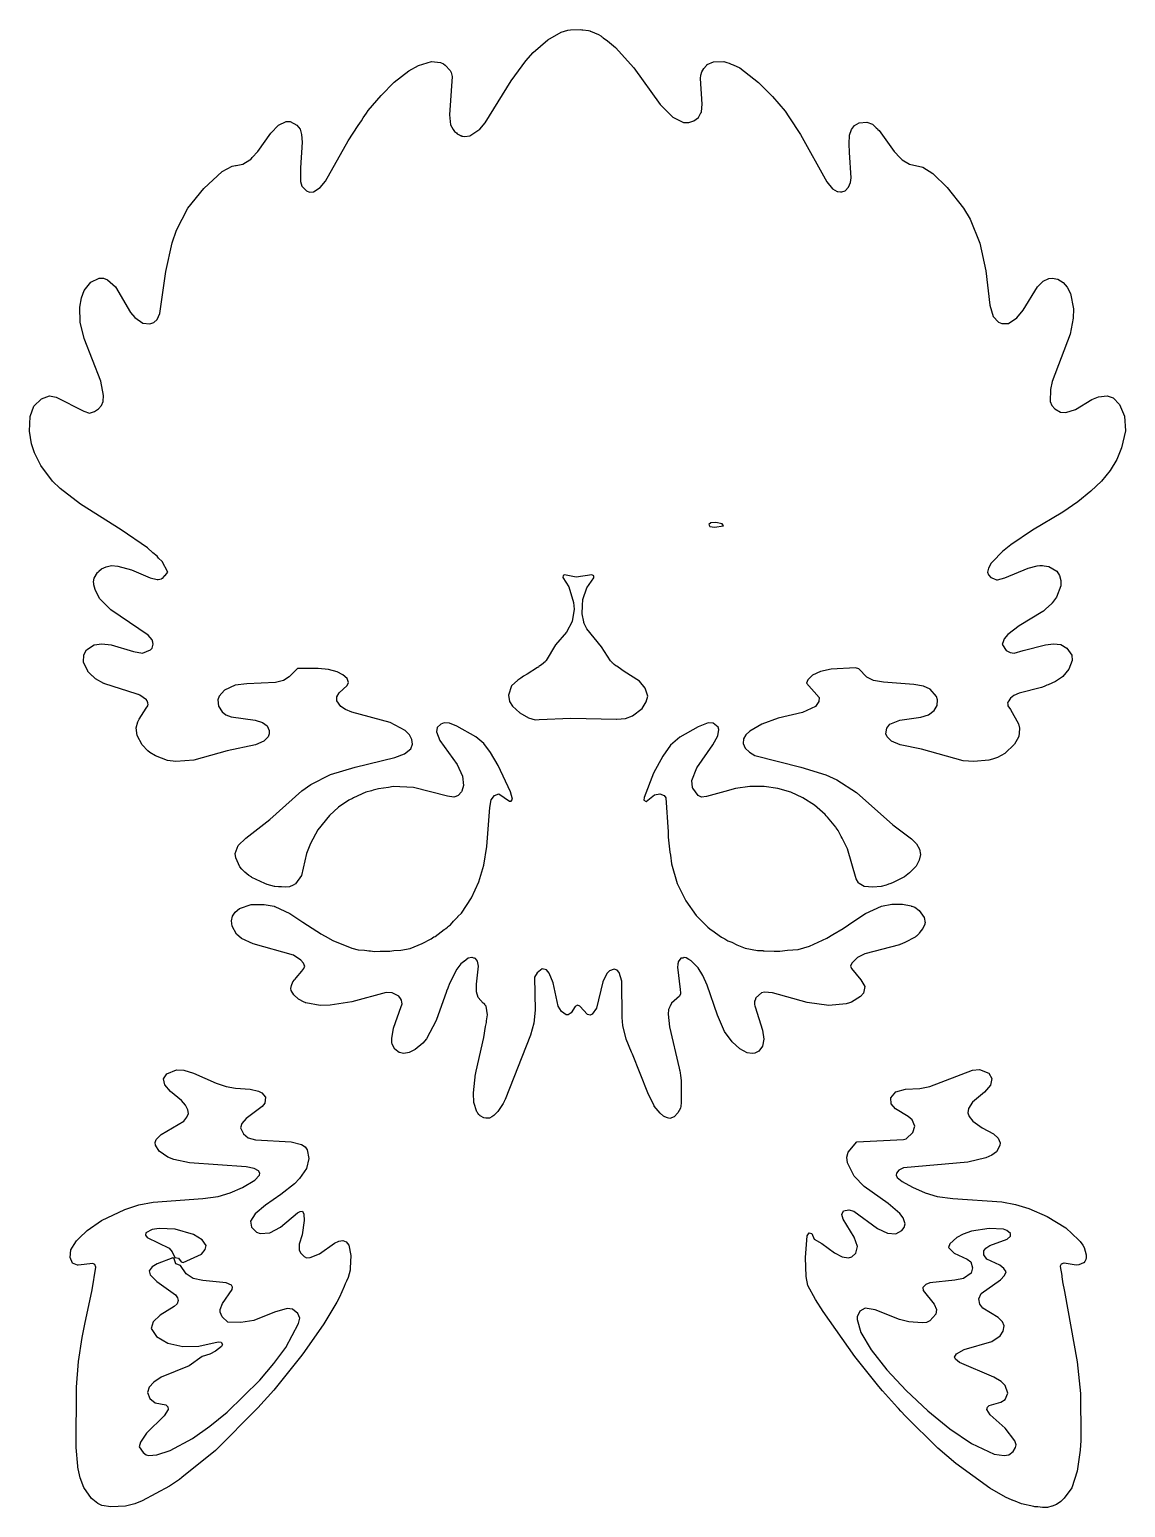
# Model space of a CAD drawing. Header units: millimetres. Extents: x 49 to 251, y 23 to 295.
import ezdxf

# ---------------------------------------------------------------- set-up
doc = ezdxf.new("R2010")
doc.units = ezdxf.units.MM
doc.layers.add('CUT', color=7, linetype='CONTINUOUS')

msp = doc.modelspace()

# ---------------------------------------------------------------- linework, layer by layer
at = {"layer": 'CUT'}
for points in [[(93.9785, 133.6262), (93.9985, 133.6188), (94.0217, 133.6103), (96.7865, 132.3304), (99.1774, 130.7653), (101.7324, 129.0517), (102.2558, 128.7502), (102.4761, 128.606), (103.2552, 128.1745), (104.6865, 127.3501), (108.2258, 125.9209), (109.3716, 125.6483), (110.5609, 125.5684), (110.9621, 125.5206), (111.3029, 125.4444), (111.641, 125.4397), (112.3503, 125.3552), (113.4204, 125.4149), (115.2083, 125.39), (115.9588, 125.5296), (117.2283, 125.5608), (118.9322, 125.911), (121.1888, 126.8004), (122.8276, 127.6506), (123.3428, 128.0185), (123.5581, 128.1215), (124.6792, 128.9729), (125.2483, 129.3794), (125.4606, 129.5189), (125.5065, 129.5637), (125.8317, 129.796), (126.0336, 130.0006), (126.0432, 130.0069), (126.0514, 130.0151), (126.3802, 130.2649), (126.9427, 130.9095), (127.7278, 131.6972), (127.7675, 131.758), (128.3907, 132.3896), (130.2747, 135.2163), (131.6195, 138.2002), (132.5499, 141.2336), (133.1155, 144.6919), (133.626, 151.8724), (133.9042, 153.2943), (134.5163, 154.0885), (135.327, 154.374), (137.2533, 153.0382), (137.5911, 153.0244), (137.8258, 153.3953), (137.4595, 154.7754), (135.1838, 159.5996), (133.754, 162.0426), (132.5523, 163.6624), (131.0843, 164.8994), (127.5601, 166.9018), (126.1798, 167.4411), (125.2333, 167.5084), (124.5953, 167.2315), (123.9178, 166.607), (123.7789, 165.8498), (124.4322, 164.2386), (127.5963, 159.7954), (128.5911, 157.6557), (128.8069, 155.9345), (128.5022, 154.9189), (128.4141, 154.7797), (127.7946, 154.0997), (127.4009, 153.8929), (127.0007, 153.807), (125.8641, 153.9813), (119.5379, 155.5778), (115.792, 155.7306), (114.9806, 155.5898), (113.1218, 155.3464), (112.3603, 155.1353), (112.1601, 155.1005), (111.7966, 154.9789), (110.7494, 154.6885), (108.4937, 153.6498), (108.3057, 153.5251), (107.6466, 153.2134), (105.7695, 151.9129), (104.0986, 150.4178), (101.9285, 147.7771), (100.588, 145.2494), (99.8706, 143.3697), (98.9126, 139.3124), (97.8033, 137.8122), (97.3804, 137.5504), (96.7351, 137.2792), (96.7351, 137.2791), (96.7349, 137.2791), (96.7345, 137.279), (96.6908, 137.2704), (96.0098, 137.2186), (95.258, 137.2381), (95.0269, 137.2441), (94.7747, 137.2507), (94.6523, 137.2539), (93.9984, 137.3215), (93.9969, 137.3218), (93.9923, 137.3227), (93.9753, 137.3262), (93.9183, 137.3379), (92.6176, 137.6762), (92.1368, 137.8572), (89.7705, 138.997), (89.7705, 138.9971), (89.7699, 138.9974), (89.7476, 139.0116), (89.2071, 139.3558), (88.4557, 139.9308), (87.9464, 140.4956), (87.5452, 140.9697), (86.7826, 142.6277), (86.7088, 143.4012), (87.2311, 144.878), (88.6351, 146.2556), (93.0559, 149.6848), (98.9819, 154.9422), (100.6579, 156.1278), (104.2712, 157.9458), (108.8144, 159.3296), (116.1387, 161.1304), (117.9035, 161.7752), (119.0836, 162.6913), (119.3583, 163.5721), (119.2762, 164.4476), (118.8213, 165.2987), (118.0036, 166.0884), (115.2827, 167.5835), (108.201, 169.4863), (107.0246, 169.9526), (106.161, 170.5347), (105.4325, 171.5228), (105.4568, 172.3114), (105.8888, 173.0418), (107.3643, 174.3705), (107.6077, 174.9375), (107.3385, 175.6381), (106.5629, 176.3534), (105.4874, 176.9045), (103.916, 177.2993), (101.9908, 177.5052), (98.1615, 177.533), (96.6258, 176.0045), (95.5717, 175.3157), (94.1154, 174.9483), (88.8373, 174.7086), (86.7134, 174.4097), (84.7343, 173.5385), (83.7396, 172.3847), (83.5135, 171.7184), (83.6233, 170.5375), (84.3157, 169.518), (84.9805, 168.9818), (85.9738, 168.5898), (90.3848, 167.9879), (91.7251, 167.5593), (92.5933, 166.9212), (92.9809, 166.0514), (92.9861, 165.4593), (92.7911, 164.9165), (91.9514, 164.1076), (90.4482, 163.4637), (85.2316, 162.3249), (79.0919, 160.6093), (75.7466, 160.362), (74.2121, 160.547), (72.0082, 161.3938), (70.979, 162.0213), (70.5637, 162.3189), (69.5355, 163.408), (68.5912, 165.1742), (68.461, 166.575), (68.7467, 167.6516), (68.9827, 168.1806), (70.2614, 170.1918), (70.5588, 170.6387), (70.5682, 170.7579), (70.6552, 170.8864), (70.5721, 171.1455), (70.5723, 171.147), (70.5666, 171.1623), (70.4443, 171.5432), (70.4184, 171.5657), (70.3646, 171.7122), (69.1133, 172.6025), (68.8475, 172.6879), (68.7902, 172.7258), (68.4151, 172.8268), (62.6772, 174.6705), (62.5254, 174.7395), (62.5253, 174.7396), (62.5213, 174.7414), (62.4481, 174.7746), (60.9259, 175.628), (60.5663, 175.9532), (60.4184, 176.087), (60.33, 176.1669), (60.275, 176.2167), (59.517, 176.9792), (59.5103, 176.9905), (58.7127, 178.6606), (58.7696, 180.0636), (59.293, 180.9428), (60.7166, 181.9018), (62.084, 182.0739), (63.8437, 181.8628), (67.9718, 180.6217), (69.5844, 180.3336), (71.0712, 180.9286), (71.3901, 181.276), (71.5722, 182.0229), (71.4913, 182.328), (71.49, 182.3389), (71.4874, 182.3426), (71.3626, 182.8129), (70.654, 183.6892), (63.792, 188.3074), (61.7104, 190.3832), (60.9158, 191.8666), (60.6749, 192.713), (60.6627, 192.8042), (60.6502, 192.8985), (60.6109, 193.1934), (60.5675, 193.5187), (60.7151, 194.1414), (61.3106, 195.186), (61.3896, 195.2713), (61.4052, 195.2882), (61.4617, 195.3491), (61.5498, 195.4443), (62.0736, 195.9001), (62.9129, 196.2894), (63.9037, 196.4803), (65.0467, 196.4137), (67.6062, 195.7209), (71.0003, 194.2202), (72.2996, 193.8942), (72.4136, 193.9256), (72.51, 193.8995), (73.1129, 194.0607), (73.2032, 194.143), (73.3636, 194.1871), (73.7421, 194.6339), (73.7615, 194.6516), (73.7631, 194.6588), (74.2752, 195.2633), (73.2235, 197.2227), (72.571, 197.8444), (72.2849, 198.2432), (71.4975, 198.8672), (70.5372, 199.7823), (65.6994, 203.0963), (58.1718, 207.7937), (54.4008, 210.6858), (53.0029, 212.0869), (50.8697, 214.9711), (49.6992, 217.3065), (49.1231, 218.9135), (48.7821, 221.2931), (48.88, 223.997), (49.5704, 225.8621), (51.0055, 227.2572), (52.4734, 227.7861), (53.67, 227.5735), (58.8128, 224.9492), (59.8247, 224.6011), (60.7433, 224.8942), (61.4978, 225.3842), (62.0263, 225.9896), (62.3288, 226.7328), (62.4306, 227.826), (61.9377, 230.4797), (58.8419, 238.3897), (58.1355, 241.3495), (58.0754, 244.1507), (58.3282, 245.8759), (58.8338, 247.2468), (60.0601, 248.749), (61.6247, 249.5011), (62.3979, 249.4662), (63.1781, 249.1705), (64.5999, 247.8691), (67.3708, 243.1884), (68.1686, 242.2665), (69.6429, 241.2061), (70.9404, 241.0787), (71.6993, 241.326), (72.3144, 241.8817), (72.7966, 242.9765), (73.9295, 250.7199), (75.0819, 256.0158), (75.873, 258.3221), (77.9787, 262.3832), (80.935, 266.0447), (84.3152, 269.1833), (86.1456, 270.1498), (86.778, 270.2593), (86.8699, 270.2531), (87.504, 270.3849), (88.0734, 270.4834), (89.416, 271.3064), (89.4377, 271.3295), (89.5656, 271.3992), (89.8284, 271.7454), (90.8516, 272.8345), (93.2637, 276.2384), (94.7032, 277.6735), (96.1005, 278.3603), (96.8583, 278.37), (98.0748, 277.7068), (98.65, 276.9425), (98.9418, 275.9545), (99.036, 274.5763), (98.7053, 269.8164), (98.7399, 267.3159), (98.9982, 266.4643), (99.8144, 265.6208), (100.3699, 265.3183), (101.1104, 265.3958), (102.3496, 266.1987), (103.3261, 267.384), (107.4925, 274.7908), (109.368, 277.6426), (109.9556, 278.5126), (110.3115, 279.0396), (110.8936, 279.9016), (111.2347, 280.4066), (113.6142, 283.1672), (115.9857, 285.6054), (118.7089, 287.7023), (120.4778, 288.7124), (122.8609, 289.4416), (124.5654, 289.2501), (125.088, 289.0129), (125.4337, 288.7773), (126.3552, 287.7763), (126.5139, 287.4334), (126.6738, 286.6778), (126.1946, 279.6176), (126.4025, 277.7601), (126.8944, 276.8971), (126.8948, 276.8962), (126.895, 276.8959), (127.0974, 276.5408), (127.4662, 276.2929), (127.6242, 276.126), (127.7652, 276.0518), (127.7695, 276.0468), (127.8862, 275.9882), (128.0373, 275.9088), (128.2229, 275.784), (128.306, 275.7675), (128.3836, 275.7267), (128.4085, 275.7261), (128.4865, 275.6869), (128.6779, 275.6939), (129.0623, 275.6179), (129.9273, 275.75), (131.7674, 276.9728), (132.7782, 278.131), (137.5742, 285.898), (140.2505, 289.5667), (141.6375, 291.1072), (144.3444, 293.4232), (146.781, 294.8288), (148.0301, 295.1999), (148.5156, 295.2604), (150.3257, 295.334), (150.5737, 295.3115), (150.7933, 295.2915), (150.8007, 295.2908), (150.8009, 295.2908), (151.8059, 295.1618), (152.0728, 295.0728), (152.1412, 295.05), (152.177, 295.0381), (152.1895, 295.0339), (153.6807, 294.4175), (154.1044, 294.1598), (154.2973, 294.0198), (154.3979, 293.9468), (154.564, 293.8262), (155.3507, 293.2553), (156.8268, 292.0109), (160.1926, 288.2837), (165.0756, 281.5055), (167.4049, 279.1785), (169.3583, 278.2086), (170.304, 278.2019), (171.2395, 278.4784), (172.1215, 279.1337), (172.5697, 279.953), (172.646, 280.0189), (172.6382, 280.1757), (172.8108, 281.5623), (172.4852, 286.2944), (172.5697, 286.9252), (172.7334, 287.5131), (173.0941, 288.1782), (173.581, 288.7296), (173.66, 288.8192), (173.6857, 288.8483), (173.7036, 288.8685), (174.8799, 289.4094), (176.759, 289.4135), (177.3305, 289.2838), (177.7951, 289.1066), (178.0138, 289.0231), (178.1589, 288.9677), (178.5347, 288.8243), (179.7281, 288.2616), (179.7298, 288.2606), (179.7322, 288.2592), (179.7388, 288.2552), (179.7447, 288.2517), (183.1589, 285.5898), (185.7844, 282.9633), (188.0682, 280.2889), (188.7855, 279.2597), (190.8998, 275.9621), (195.7456, 267.2578), (196.7888, 265.95), (197.6894, 265.4845), (197.793, 265.476), (198.2915, 265.3998), (198.3828, 265.4282), (198.5364, 265.4157), (199.133, 265.5793), (199.7508, 266.2602), (200.1483, 267.1187), (200.24, 267.9651), (199.9722, 272.646), (199.8824, 274.262), (199.9779, 275.8448), (200.3103, 276.9047), (200.8819, 277.6592), (201.7413, 278.1629), (203.1305, 278.2526), (204.164, 277.8891), (204.8791, 277.2089), (205.1018, 276.9971), (205.1711, 276.9312), (205.4027, 276.7108), (208.216, 272.8345), (209.2751, 271.7072), (209.3357, 271.6267), (209.3714, 271.6047), (209.6516, 271.3064), (210.9942, 270.4834), (213.4559, 269.9885), (215.3415, 268.7721), (217.9665, 266.2096), (220.9971, 262.4162), (222.2106, 260.3788), (223.995, 255.9547), (225.0783, 250.8691), (225.8041, 244.5371), (226.4464, 242.4126), (227.4029, 241.3538), (228.0347, 241.1334), (229.2372, 241.1381), (230.8144, 242.1808), (231.9878, 243.5931), (234.6211, 247.9038), (235.6713, 248.9246), (236.7253, 249.405), (237.3411, 249.4723), (238.3915, 249.2786), (239.3514, 248.6742), (240.0878, 247.8408), (240.6867, 246.6624), (241.2297, 243.8283), (241.1982, 242.0906), (240.6192, 239.1782), (237.3405, 230.42), (236.987, 228.9599), (236.9792, 226.7636), (237.282, 226.0197), (237.8376, 225.3927), (238.881, 224.7884), (239.8335, 224.6925), (241.6, 225.292), (244.6386, 227.0943), (245.8819, 227.5955), (247.4629, 227.7866), (248.5559, 227.4007), (249.7171, 226.2089), (250.6755, 224.0219), (250.8271, 221.3289), (250.1305, 218.1817), (249.2254, 216.0603), (248.0041, 214.0527), (246.3939, 212.0824), (244.4534, 210.2016), (242.0386, 208.2447), (239.3128, 206.3576), (233.6979, 203.0054), (229.7142, 200.3088), (228.1549, 199.0772), (227.8684, 198.7831), (227.6443, 198.6234), (226.8, 197.6861), (226.0943, 196.9616), (225.563, 196.0308), (225.3977, 195.2784), (225.5503, 194.7987), (226.0154, 194.3165), (226.4875, 194.1276), (227.0788, 193.8488), (227.1396, 193.8668), (227.2122, 193.8378), (228.5764, 194.2192), (232.8762, 196.0411), (234.5671, 196.4749), (235.0499, 196.5138), (235.2111, 196.5034), (235.3155, 196.4967), (235.5231, 196.4835), (235.8188, 196.4645), (236.6971, 196.3196), (238.1488, 195.4395), (238.6711, 194.6346), (238.9157, 193.764), (238.9135, 192.7763), (238.1178, 190.6534), (237.3997, 189.6687), (237.3433, 189.6077), (237.3073, 189.5687), (237.3009, 189.5617), (237.2602, 189.5176), (236.0916, 188.4366), (235.8191, 188.2142), (235.6926, 188.1109), (235.6768, 188.098), (235.5798, 188.0189), (231.2568, 185.3768), (229.1394, 183.7831), (228.4869, 183.0029), (228.3691, 182.6313), (228.1175, 181.9405), (228.1407, 181.9109), (228.1336, 181.8884), (228.833, 180.8588), (229.5441, 180.4595), (230.2847, 180.3603), (231.9428, 180.8099), (231.9793, 180.8131), (236.0994, 181.8957), (237.5415, 182.0687), (237.5419, 182.0687), (237.5432, 182.0688), (237.5434, 182.0688), (237.5948, 182.0727), (238.921, 181.9138), (240.0383, 181.2515), (240.9221, 180.0021), (241.0141, 178.9787), (240.4054, 177.3734), (239.2787, 176.0378), (239.2398, 176.0086), (239.2363, 176.006), (239.2322, 176.0029), (239.2, 175.9787), (237.9138, 175.1167), (237.2857, 174.8369), (236.5981, 174.5305), (236.3564, 174.4228), (235.8644, 174.2036), (235.3327, 173.9929), (231.2085, 172.9374), (230.2464, 172.5252), (229.6172, 172.0236), (229.5306, 171.8874), (229.4985, 171.8678), (229.3271, 171.5668), (229.1568, 171.2986), (229.1543, 171.2635), (229.1109, 171.1873), (229.1316, 170.936), (229.1264, 170.8624), (229.1396, 170.8386), (229.1552, 170.6483), (229.6353, 169.9419), (231.0835, 167.3221), (231.3082, 166.4943), (231.2775, 166.0517), (231.2637, 165.9427), (231.2524, 165.8534), (231.2285, 165.6643), (231.2166, 165.5708), (231.1451, 165.0057), (231.1049, 164.8702), (230.3767, 163.5831), (228.5875, 161.8528), (227.2129, 161.1017), (226.3202, 160.7945), (225.6505, 160.6098), (222.8689, 160.362), (220.8813, 160.4883), (213.2074, 162.655), (209.28, 163.4639), (207.717, 164.1082), (206.8781, 164.9165), (206.6795, 165.4814), (206.8119, 166.4802), (207.3924, 167.2377), (209.2031, 167.9605), (213.0813, 168.533), (214.4978, 168.9648), (215.5599, 169.7577), (216.1074, 170.6899), (216.1864, 171.7479), (215.9897, 172.3269), (214.8274, 173.6951), (213.6194, 174.2726), (211.8427, 174.5895), (206.2282, 174.9802), (204.371, 175.325), (203.1308, 175.9408), (201.6976, 177.4718), (201.0723, 177.6269), (196.5547, 177.4129), (194.6123, 176.9492), (193.1505, 176.2694), (192.2649, 175.3968), (192.0537, 174.8245), (194.3618, 172.1629), (194.3284, 171.4373), (193.66, 170.5361), (191.2627, 169.428), (186.7781, 168.334), (183.7734, 167.2443), (181.597, 165.9564), (180.8546, 165.2745), (180.3916, 164.5364), (180.3232, 163.6536), (180.7435, 162.8307), (181.4957, 162.0753), (182.5194, 161.4439), (190.9777, 159.3288), (195.6113, 157.8847), (197.6188, 156.9879), (201.2264, 154.673), (207.9206, 148.7055), (211.3758, 146.0915), (212.3151, 145.1824), (212.8645, 144.2061), (213.0517, 143.2432), (212.8247, 142.1442), (212.2357, 141.0714), (211.0347, 139.8098), (210.1144, 139.0811), (207.8942, 138.0043), (207.3937, 137.8202), (207.1228, 137.7206), (207.013, 137.6802), (206.7284, 137.5754), (205.7813, 137.3275), (204.2442, 137.1759), (202.6747, 137.3342), (201.7343, 137.8974), (201.6769, 137.9383), (201.636, 137.9999), (201.1555, 138.7555), (199.5562, 144.274), (198.8175, 145.7609), (198.6259, 146.2141), (198.4251, 146.5507), (197.8891, 147.6296), (197.4973, 148.1063), (197.4041, 148.2625), (195.9162, 150.1012), (195.6692, 150.3305), (195.449, 150.5984), (193.4972, 152.3122), (191.3585, 153.6786), (189.1229, 154.6799), (186.7532, 155.3942), (184.2017, 155.7301), (181.5826, 155.7268), (178.9201, 155.3757), (176.9765, 154.8348), (173.5892, 153.9372), (172.6849, 153.809), (172.0636, 154.0696), (171.0491, 155.4651), (171.0394, 155.4971), (171.038, 155.5015), (171.0342, 155.5143), (171.0161, 155.5737), (170.8654, 156.8378), (171.7954, 159.1841), (174.7654, 163.4139), (175.6794, 165.1217), (175.8755, 166.2547), (175.761, 166.7148), (174.8035, 167.4626), (173.9196, 167.4801), (172.0496, 166.7825), (168.6748, 164.8584), (166.9405, 163.3947), (165.5074, 161.3723), (163.7989, 158.1962), (162.0674, 153.7203), (162.0428, 153.2051), (162.461, 153.014), (163.9784, 154.1926), (165.0132, 154.4053), (165.7528, 154.0896), (166.0609, 153.6365), (166.5036, 147.4211), (166.5249, 146.4351), (166.8224, 143.6277), (166.9548, 143.0733), (167.1511, 141.4691), (168.1599, 137.8687), (169.7531, 134.6509), (171.6663, 131.9423), (173.8045, 129.7991), (174.2293, 129.4954), (174.2835, 129.4396), (174.5749, 129.2483), (176.3345, 127.9904), (176.9913, 127.6625), (177.5488, 127.2966), (178.2733, 127.0224), (179.1864, 126.5665), (180.7469, 125.9688), (183.0136, 125.5311), (183.98, 125.4842), (184.0394, 125.473), (184.2118, 125.473), (186.06, 125.3833), (186.3962, 125.4085), (187.1036, 125.3822), (188.5042, 125.5668), (190.4778, 125.715), (192.5727, 126.3074), (195.773, 127.7597), (196.8577, 128.4524), (198.7944, 129.5837), (200.737, 130.9296), (202.9332, 132.3321), (205.841, 133.6963), (207.7564, 134.0417), (209.7164, 134.0721), (211.3135, 133.7247), (211.3406, 133.7153), (211.3678, 133.7058), (211.4457, 133.6786), (212.0108, 133.4817), (212.8229, 132.9159), (213.6947, 131.5762), (213.8796, 130.6097), (213.8596, 130.5288), (213.8562, 130.5152), (213.854, 130.5061), (213.8245, 130.3872), (213.4461, 129.5685), (213.1349, 129.1413), (212.8001, 128.6819), (212.7407, 128.6004), (212.7205, 128.5726), (212.3419, 128.2136), (212.2554, 128.1402), (212.2223, 128.1122), (212.1667, 128.065), (212.0373, 127.9553), (210.1826, 126.9927), (209.2925, 126.6245), (209.2177, 126.5935), (209.1834, 126.5793), (209.1777, 126.577), (202.794, 124.909), (201.4176, 124.2196), (200.6997, 123.4874), (200.6698, 123.4648), (200.6586, 123.4455), (200.3991, 123.1808), (200.1487, 122.6522), (200.3255, 122.1643), (202.0713, 120.114), (202.7594, 118.8488), (202.515, 117.6468), (201.9739, 117.0463), (200.3232, 115.9729), (199.9496, 115.8312), (199.311, 115.6565), (196.1574, 115.3701), (192.1433, 115.9137), (185.7428, 117.6921), (184.2623, 117.8352), (183.7083, 117.6895), (182.6699, 116.7741), (182.5828, 116.3691), (182.4555, 116.1761), (182.4684, 115.8367), (182.4087, 115.5591), (182.4883, 115.3114), (182.4893, 115.2842), (182.5537, 115.1076), (183.9334, 110.814), (184.1492, 109.1475), (183.9073, 107.85), (183.2659, 106.9347), (182.5083, 106.5693), (181.9812, 106.5061), (181.0966, 106.6227), (179.7205, 107.3538), (178.3013, 108.6809), (176.9093, 110.5882), (175.6209, 113.5868), (173.7278, 119.1153), (172.9383, 120.9291), (172.059, 122.286), (170.9234, 123.3961), (170.7609, 123.5891), (170.6613, 123.6524), (170.5595, 123.7518), (170.3374, 123.8583), (169.8463, 124.1706), (169.4636, 124.2171), (169.2678, 124.1279), (169.1949, 124.1341), (169.1747, 124.1142), (168.867, 124.0844), (168.3917, 123.3942), (168.3845, 123.3384), (168.3565, 123.3109), (168.3494, 123.1801), (168.3132, 123.1329), (168.331, 122.9244), (168.2717, 122.4654), (168.7239, 118.3271), (168.7755, 117.7234), (168.7751, 117.5426), (168.5987, 117.1105), (167.1492, 115.7726), (166.8926, 115.2476), (166.8461, 115.2046), (166.8291, 115.1178), (166.5967, 114.6423), (166.4975, 113.7991), (166.7937, 111.4629), (168.5644, 103.8148), (168.6124, 103.5267), (168.6462, 103.324), (168.7078, 102.9544), (168.7914, 102.4528), (168.9017, 101.5639), (168.9318, 97.41), (168.849, 96.8141), (168.7652, 96.4114), (168.3308, 95.5612), (167.6358, 94.8637), (166.8296, 94.5585), (166.37, 94.6608), (165.9148, 94.8357), (165.6824, 94.9893), (165.0425, 95.5127), (163.953, 96.8142), (163.9166, 96.8714), (162.7495, 99.2894), (159.9361, 106.4223), (159.7432, 106.7573), (158.7842, 109.151), (158.1724, 111.7078), (158.0175, 113.1763), (157.9545, 119.8263), (157.5066, 121.4481), (157.0876, 121.899), (156.5687, 122.0608), (155.7235, 121.7615), (155.2094, 121.2443), (154.4588, 119.7571), (153.3149, 114.8896), (152.5374, 113.774), (152.1101, 113.5959), (151.6754, 113.689), (150.254, 115.2236), (149.7903, 115.4484), (149.3754, 115.1607), (148.6128, 114.0017), (148.0759, 113.6393), (147.7406, 113.6259), (146.8646, 114.2521), (146.2159, 115.2207), (145.2948, 119.5741), (144.5919, 121.3263), (144.0909, 121.9187), (143.2654, 122.1054), (142.3377, 121.3805), (141.8811, 120.5919), (141.983, 114.5032), (141.7371, 112.1281), (141.158, 109.8787), (136.4478, 98.007), (136.4097, 97.9367), (136.3694, 97.8623), (136.3253, 97.7811), (136.0771, 97.3238), (135.1403, 95.7939), (134.3679, 95.0725), (134.0148, 94.867), (134.012, 94.8653), (133.9823, 94.8481), (133.5882, 94.6187), (133.4227, 94.5679), (132.8864, 94.6048), (132.5478, 94.6652), (131.8801, 95.0529), (131.8478, 95.0762), (131.8332, 95.0868), (131.8124, 95.1017), (131.7051, 95.1792), (131.6368, 95.2491), (131.4551, 95.4885), (131.4279, 95.5245), (131.3417, 95.638), (131.2412, 95.7705), (130.7004, 97.5116), (130.6505, 99.1785), (130.6723, 99.8732), (130.9144, 102.1255), (130.9157, 102.134), (130.9192, 102.1552), (130.9511, 102.3512), (131.0955, 103.2382), (132.5188, 109.469), (132.8636, 111.4984), (133.0241, 112.2044), (133.0388, 112.5295), (133.2338, 113.677), (132.9786, 115.2211), (132.7425, 115.4854), (132.7004, 115.6236), (132.4356, 115.829), (131.5204, 116.8536), (131.1653, 117.9012), (131.1583, 119.307), (131.5778, 122.6097), (131.3907, 123.5327), (131.005, 124.0338), (130.8415, 124.0818), (130.7964, 124.123), (130.6978, 124.1239), (130.3717, 124.2195), (130.3488, 124.2309), (130.3422, 124.2281), (130.3283, 124.2322), (129.6176, 124.0716), (128.8798, 123.4938), (128.8049, 123.4556), (128.7684, 123.4065), (128.3006, 123.0402), (127.562, 122.0591), (126.2023, 119.4523), (125.8834, 118.5587), (125.6474, 118.0213), (125.6595, 117.9311), (123.7683, 112.6315), (121.9855, 109.207), (121.305, 108.4079), (119.8562, 107.2611), (118.7441, 106.7189), (117.7869, 106.5281), (117.7828, 106.5286), (117.7813, 106.5288), (117.7798, 106.529), (117.774, 106.5298), (116.9025, 106.7283), (116.1429, 107.321), (115.6297, 108.2703), (115.5844, 108.5395), (115.586, 109.3153), (115.8943, 111.1657), (117.2917, 115.1842), (117.4098, 115.518), (117.4096, 115.5232), (117.4639, 115.6794), (117.3881, 115.9714), (117.3685, 116.3789), (117.2361, 116.5566), (117.2208, 116.6154), (117.1552, 116.6651), (116.8522, 117.0717), (115.631, 117.7062), (114.5436, 117.7737), (108.2142, 116.0634), (104.1865, 115.402), (102.3689, 115.3719), (99.7044, 115.877), (99.6977, 115.8791), (99.6814, 115.8842), (99.6167, 115.9045), (99.3824, 115.9779), (98.3513, 116.5164), (97.5136, 117.3174), (96.9896, 118.1226), (96.9269, 118.4769), (97.0576, 119.0407), (97.304, 119.7307), (97.6269, 120.1283), (97.6647, 120.1749), (97.7239, 120.2478), (97.91, 120.477), (99.0041, 121.678), (99.3237, 122.2182), (99.4409, 122.3626), (99.4358, 122.4077), (99.5159, 122.543), (99.2913, 123.1477), (98.7975, 123.73), (97.4364, 124.6711), (90.0217, 126.7442), (87.8606, 127.7524), (86.9199, 128.5492), (86.142, 129.9964), (86.0223, 131.0011), (86.2127, 131.8405), (86.6928, 132.5811), (87.4708, 133.2476), (89.6209, 133.9811), (92.0068, 134.0142), (93.8947, 133.6571), (93.9386, 133.6409)], [(175.3084, 204.4514), (174.3761, 204.3913), (174.0452, 204.0905), (174.1956, 203.6995), (175.0377, 203.5491), (176.752, 203.8198), (176.4513, 204.1807)], [(142.5845, 177.7811), (142.4569, 177.6884), (140.5106, 176.459), (139.8269, 176.0841), (139.3876, 175.7496), (138.7917, 175.3732), (137.6482, 174.325), (137.0848, 172.5754), (137.2497, 171.4147), (137.8015, 170.5534), (139.1691, 169.3071), (140.7531, 168.4144), (141.9833, 168.0593), (142.7399, 168.0923), (142.752, 168.0904), (148.5578, 168.3302), (157.0039, 168.1807), (157.0084, 168.1813), (157.037, 168.1807), (158.6419, 168.3213), (159.918, 168.8116), (161.7135, 170.1626), (162.4844, 171.336), (162.7596, 172.4398), (162.2893, 173.8985), (161.2302, 175.1604), (158.4294, 176.946), (157.3116, 177.7281), (157.0397, 177.9183), (156.8938, 178.0204), (156.5468, 178.2632), (156.2959, 178.4836), (156.2842, 178.4961), (156.2565, 178.5257), (156.2378, 178.5456), (155.8693, 178.9393), (154.2493, 181.4812), (151.5081, 184.8578), (151.0338, 185.8069), (151.0176, 185.8669), (151.008, 185.9022), (150.9966, 185.9444), (150.9422, 186.145), (150.6855, 187.6198), (150.7115, 189.1593), (150.7979, 190.2411), (151.5421, 192.395), (152.8076, 194.2107), (152.8127, 194.5747), (152.4393, 194.7862), (149.5631, 194.3472), (147.433, 194.8143), (147.1402, 194.6498), (147.0842, 194.3185), (148.1993, 192.5479), (149.0746, 189.7104), (149.2008, 188.4256), (148.8497, 186.1624), (147.7895, 184.1937), (145.7757, 181.8773), (144.031, 179.0008), (144.013, 178.9743), (144.0054, 178.9632), (143.9658, 178.9046), (143.8798, 178.7778), (143.1853, 178.2179), (142.8587, 177.9805), (142.6817, 177.8518)], [(60.8448, 67.6168), (60.4379, 67.8126), (57.7527, 67.4958), (57.6448, 67.5084), (56.7187, 67.8603), (56.2429, 68.8777), (56.4018, 70.289), (56.9838, 71.2783), (57.4449, 71.9976), (57.9083, 72.4609), (59.4009, 73.8879), (62.0391, 75.7051), (66.3517, 77.7558), (68.9218, 78.6035), (71.5891, 79.1259), (80.7519, 79.7868), (83.5525, 80.1794), (85.7765, 80.8233), (88.0373, 81.8176), (90.2879, 83.1607), (91.1678, 84.1056), (91.2201, 84.4333), (90.9852, 84.8559), (90.1835, 85.3115), (88.7078, 85.5973), (78.2677, 86.3517), (75.3708, 86.9966), (74.2628, 87.4317), (72.694, 88.5131), (71.9773, 89.6022), (71.9125, 90.1033), (72.1105, 90.6622), (73.0723, 91.5828), (77.1951, 94.0716), (77.787, 94.7707), (78.0608, 95.4778), (77.9846, 96.1444), (77.5417, 96.9655), (76.7924, 97.8241), (74.786, 99.5037), (73.7087, 100.745), (73.4511, 101.8563), (74.1209, 102.7769), (75.8864, 103.5112), (77.247, 103.4275), (79.006, 102.8966), (83.16, 101.0432), (85.0067, 100.446), (86.7385, 100.1171), (89.4517, 99.9354), (90.974, 99.5704), (91.6074, 99.2454), (92.278, 98.4375), (92.172, 97.3871), (91.6377, 96.759), (88.7271, 94.5029), (87.927, 93.6003), (87.6516, 92.8078), (88.2015, 91.7128), (89.0885, 90.9868), (90.4229, 90.5869), (96.9961, 90.2548), (98.9185, 89.7645), (99.5753, 89.3218), (99.9716, 88.7639), (100.269, 87.1502), (99.8135, 85.3267), (98.5472, 83.4876), (97.6031, 82.4799), (95.1371, 80.4965), (92.2626, 78.5581), (90.3523, 76.94), (89.5372, 75.5891), (89.6795, 74.4863), (90.6313, 73.5513), (91.3129, 73.3106), (93.0503, 73.4666), (95.0558, 74.5008), (98.1809, 77.114), (98.6456, 77.4029), (99.0758, 77.4173), (99.364, 76.9064), (99.4256, 75.7276), (99.0641, 73.0786), (98.4657, 71.3683), (98.5117, 70.2974), (98.7335, 69.7508), (99.3988, 69.0627), (99.8498, 68.8657), (100.5272, 68.8982), (102.2234, 69.6028), (105.0063, 71.5483), (105.798, 71.9154), (106.5393, 72.028), (107.1818, 71.7839), (107.6617, 71.1802), (108.0291, 69.2817), (107.9164, 66.9272), (107.9057, 66.8403), (107.9042, 66.8286), (107.8875, 66.693), (107.8728, 66.573), (107.522, 65.2233), (107.228, 64.5615), (106.9999, 64.048), (106.775, 63.5415), (105.918, 61.6122), (105.4502, 60.66), (103.0108, 56.6525), (99.4846, 51.5535), (98.9846, 50.8622), (93.7874, 44.4096), (90.8955, 41.1558), (83.0326, 33.3221), (76.871, 28.3183), (76.4176, 27.975), (74.5642, 26.7313), (69.57, 24.0538), (68.2062, 23.4663), (66.4783, 23.0681), (63.7948, 22.9475), (62.0926, 23.1922), (61.3478, 23.5303), (60.4438, 24.2585), (60.2276, 24.4491), (58.8108, 26.5112), (58.1203, 28.2826), (57.7244, 29.9148), (57.6837, 30.2269), (57.6758, 30.2869), (57.6637, 30.3799), (57.6571, 30.4304), (57.3537, 33.8927), (57.4138, 44.9929), (57.8056, 49.7321), (58.4875, 54.1783), (58.9807, 56.6152), (60.3369, 62.937), (61.0279, 67.1448)], [(198.7551, 75.9473), (198.5278, 76.8146), (198.8322, 77.4847), (199.8379, 77.7132), (200.7493, 77.4528), (205.0862, 74.2651), (206.9376, 73.3897), (208.4825, 73.2617), (209.6055, 73.8503), (210.0413, 74.4612), (210.2106, 75.0864), (209.8267, 76.2387), (209.2168, 77.0082), (207.0727, 78.8312), (202.6762, 81.9634), (200.8399, 83.8964), (199.5573, 86.3814), (199.4315, 87.3929), (199.698, 88.3139), (201.2838, 90.212), (209.904, 90.6752), (210.3882, 90.8115), (211.6564, 91.9237), (212.0193, 93.1281), (211.4876, 94.3104), (210.7946, 94.9146), (208.4145, 96.3145), (207.6583, 97.2087), (207.5937, 98.3584), (208.5218, 99.426), (210.2628, 99.9625), (212.9206, 100.0869), (214.7634, 100.4188), (222.6034, 103.4227), (223.9274, 103.5428), (225.6202, 102.9167), (226.2223, 101.8957), (225.9274, 100.6797), (224.8201, 99.38), (222.6463, 97.565), (221.9126, 96.3739), (221.7818, 95.574), (222.0302, 94.882), (222.7204, 94.0314), (224.4177, 92.8249), (226.5025, 91.7356), (227.384, 90.925), (227.7214, 90.0712), (227.6961, 89.532), (227.0418, 88.3695), (226.2095, 87.758), (225.0872, 87.2706), (221.7988, 86.4679), (209.9079, 85.4236), (209.0497, 85.0202), (208.6175, 84.4543), (208.5789, 84.0744), (208.7716, 83.6754), (209.6666, 82.9219), (211.5728, 81.8468), (213.8945, 80.8229), (216.1446, 80.18), (219.0058, 79.7867), (228.0398, 79.1531), (230.5376, 78.6716), (233.016, 77.9066), (236.3813, 76.4791), (239.8401, 74.3437), (242.167, 72.1627), (242.4751, 71.8221), (242.9508, 71.1458), (243.2044, 70.7504), (243.6079, 69.4152), (243.6055, 68.8497), (243.551, 68.5293), (243.3371, 68.16), (243.1809, 67.937), (243.1064, 67.8914), (242.2439, 67.5423), (241.7266, 67.5097), (239.5326, 67.8665), (239.4819, 67.846), (239.4782, 67.847), (238.9924, 67.6546), (238.807, 67.3242), (238.8107, 67.2999), (238.7687, 67.2213), (239.0715, 65.5535), (239.0744, 65.5345), (239.0963, 65.2902), (239.1548, 64.9958), (239.2426, 64.4081), (239.5995, 62.6454), (241.9516, 49.6891), (242.56, 43.7948), (242.615, 35.6192), (242.5994, 35.1854), (242.4747, 33.3795), (241.9478, 29.51), (240.9598, 26.4132), (239.5451, 24.5007), (238.8945, 23.933), (238.1066, 23.3466), (237.3402, 23.0543), (237.2808, 23.0351), (236.4866, 22.827), (235.5609, 22.8116), (234.6777, 22.8933), (234.4625, 22.9131), (234.1171, 22.9451), (233.9665, 22.959), (231.6945, 23.4759), (230.4685, 23.9659), (230.138, 24.098), (230.0034, 24.1518), (229.9508, 24.1728), (228.6982, 24.7254), (225.8321, 26.3858), (219.5278, 30.9123), (216.244, 33.7447), (210.2693, 39.6369), (209.4291, 40.5358), (208.9625, 41.0351), (208.844, 41.1618), (208.7759, 41.2347), (206.0348, 44.3021), (205.3482, 45.1433), (200.9486, 50.6362), (195.0966, 58.9717), (193.6604, 61.1762), (192.2749, 63.7448), (191.9462, 65.3952), (191.8205, 68.8992), (192.1312, 72.9037), (192.5331, 73.4474), (193.0088, 73.3526), (193.4238, 72.2963), (194.8691, 71.4715), (197.1908, 69.755), (198.5986, 69.0214), (199.7983, 68.8409), (200.385, 69.0112), (201.095, 69.6819), (201.4132, 70.8994), (200.8263, 72.642)], [(74.4904, 70.6419), (75.1027, 69.9606), (75.5459, 68.9017), (76.2185, 68.7565), (76.7375, 68.0759), (77.0915, 67.9998), (80.4802, 69.5044), (81.1786, 70.3734), (81.3647, 71.1172), (80.6089, 72.1418), (79.0342, 73.1189), (75.6235, 74.1041), (72.649, 74.2523), (71.3808, 74.0673), (70.2017, 73.4611), (70.1279, 73.0144), (70.4664, 72.5666)], [(204.7128, 59.2299), (202.8338, 59.549), (201.8676, 59.0114), (201.3533, 57.9784), (201.3431, 57.4919), (202.039, 55.0768), (203.9491, 51.8575), (206.8266, 48.2087), (210.4147, 44.3488), (214.4035, 40.6309), (218.4582, 37.2917), (222.4167, 34.6052), (226.6305, 32.6574), (228.4393, 32.3622), (229.3457, 32.5367), (230.1186, 33.1511), (230.5694, 33.8508), (230.6654, 34.3872), (230.456, 35.1243), (228.6401, 37.4086), (225.8747, 39.9036), (225.2956, 40.884), (225.3798, 41.3012), (225.7079, 41.6285), (227.8677, 42.2372), (228.6528, 42.7428), (229.1597, 43.8553), (228.6397, 45.2678), (227.8981, 46.0268), (226.5716, 46.8252), (220.2089, 49.5251), (219.4886, 50.1392), (219.3401, 50.5346), (219.6838, 51.1362), (221.0833, 51.9184), (226.1833, 53.432), (227.7019, 54.4682), (228.2701, 55.3238), (228.4725, 56.2825), (228.1879, 57.0309), (227.3776, 57.8267), (224.5379, 59.5564), (223.9597, 60.275), (223.7929, 61.2953), (224.2258, 62.2343), (227.822, 64.7795), (228.5053, 65.5561), (228.8323, 66.2465), (228.4365, 66.8733), (227.6706, 67.5147), (225.2871, 68.5816), (224.7037, 69.4083), (224.7159, 70.1093), (225.1188, 70.6471), (225.8509, 71.129), (229.0071, 72.2913), (229.6365, 72.8549), (229.6241, 73.3521), (228.9691, 73.8899), (228.37, 74.1094), (225.6835, 74.2546), (222.4455, 73.7472), (220.8959, 73.232), (219.7406, 72.5851), (218.4241, 71.4491), (218.2219, 70.7696), (219.2378, 69.7253), (221.6172, 68.6137), (222.3199, 68.081), (222.6457, 66.9728), (222.3638, 66.0401), (220.9467, 65.0575), (219.3548, 64.6925), (214.7911, 64.2176), (214.0108, 63.9336), (213.4783, 63.3653), (213.5509, 62.8067), (215.5612, 60.2834), (215.9935, 59.3251), (215.8423, 58.4365), (214.7409, 57.2142), (214.1484, 56.9377), (213.381, 56.8739), (210.8909, 57.0604), (209.1521, 57.4902)], [(96.2586, 59.5177), (93.9234, 58.8462), (90.1087, 57.296), (87.7035, 56.9326), (85.3204, 57.003), (84.275, 57.9308), (83.9206, 58.791), (83.9402, 59.3131), (84.3275, 60.4313), (86.1367, 62.9797), (86.227, 63.452), (86.0369, 63.7861), (85.0024, 64.2199), (80.7363, 64.6323), (78.9348, 65.0193), (77.6724, 65.9108), (76.6403, 67.4333), (75.7679, 67.7242), (75.4361, 68.6408), (75.192, 68.8222), (72.323, 67.7293), (71.4122, 67.1796), (70.8497, 66.4654), (71.0432, 65.7281), (72.2622, 64.4852), (75.6765, 62.0007), (76.0708, 61.4674), (76.1778, 60.953), (75.9657, 60.3683), (75.4731, 59.84), (72.8475, 58.2454), (71.5917, 57.0649), (71.1798, 55.8034), (72.1627, 54.3065), (74.2922, 53.1213), (77.0197, 52.4831), (80.0055, 52.5364), (83.5613, 53.3511), (84.1141, 53.2875), (84.3281, 52.85), (84.1611, 52.4973), (83.0558, 51.6397), (82.0441, 51.0762), (80.6014, 50.6373), (78.1865, 48.9345), (73.0655, 46.8526), (71.6947, 45.8958), (70.83, 44.9818), (70.504, 44.004), (70.9293, 42.9262), (71.9161, 42.1302), (73.921, 41.7069), (74.2688, 41.341), (74.3103, 40.8611), (73.6136, 39.7227), (70.317, 36.5145), (69.2253, 34.8223), (69.0082, 33.958), (69.7372, 32.9382), (70.2852, 32.4871), (70.7597, 32.3619), (72.2489, 32.4821), (74.7057, 33.3023), (78.8478, 35.5544), (82.0197, 37.77), (85.2061, 40.3609), (91.2621, 46.2648), (93.8412, 49.352), (96.0199, 52.3352), (98.3354, 56.7527), (98.5812, 57.72), (98.2694, 58.5728), (97.2618, 59.3896)]]:
    msp.add_lwpolyline(points, close=True, dxfattribs=at)

doc.saveas('drawing.dxf')
